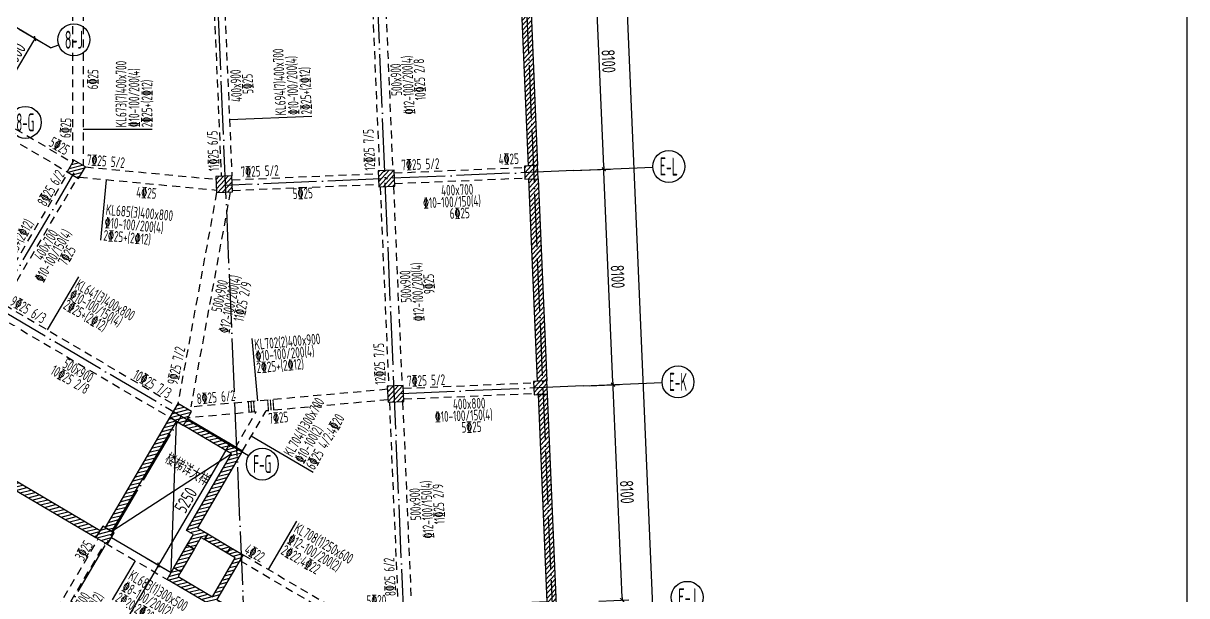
# Model space of a CAD drawing. Header units: millimetres. Extents: x 64473 to 386235, y 427387 to 703525.
# Drawn here: x 342496 to 386235, y 583845 to 605351 of the extents above; entities that cross this region are included whole.
import ezdxf
from ezdxf.enums import TextEntityAlignment as Align

# ---------------------------------------------------------------- set-up
doc = ezdxf.new("R2010")
doc.units = ezdxf.units.MM
doc.header["$LTSCALE"] = 100
doc.header["$PDMODE"] = 35
doc.header["$PDSIZE"] = 200
doc.linetypes.add('3', pattern=[5, 3, -2])
doc.linetypes.add('DOTE', pattern=[2.42, 2, -0.2, 0.02, -0.2])
for name, color, linetype in [('B-TEXT', 7, 'Continuous'), ('B-开洞', 7, 'Continuous'), ('COLU', 7, 'Continuous'), ('h斜线-墙', 7, 'Continuous'), ('h斜线-柱', 7, 'Continuous'), ('L-AXIS', 3, 'Continuous'), ('L-dote', 253, 'DOTE'), ('L-箍筋', 1, 'Continuous'), ('Q-门框', 6, 'Continuous'), ('WALL', 3, 'Continuous'), ('垂直标注', 31, 'Continuous'), ('垂直钢筋', 27, 'Continuous'), ('梁', 4, 'Continuous'), ('梁虚线', 4, '3'), ('水平标注', 2, 'Continuous'), ('水平钢筋', 30, 'Continuous')]:
    doc.layers.add(name, color=color, linetype=linetype)
doc.styles.add('_TCH_AXIS', font='tssdeng.shx', dxfattribs={"width": 0.7, "bigfont": 'tssdchn.shx'})
doc.styles.add('COMPLEX', font='tssdeng.shx', dxfattribs={"width": 0.7, "bigfont": 'tssdchn.shx'})
doc.styles.get("Standard").update_dxf_attribs({"font": 'tssdeng.shx', "width": 0.7, "bigfont": 'tssdchn.shx'})
doc.styles.add('TSSD_Dimension', font='Tssdeng.shx', dxfattribs={"width": 0.7, "bigfont": 'tssdchn.shx'})
doc.dimstyles.new('TSSD_100_100$0', dxfattribs={"dimtxt": 300, "dimasz": 100, "dimexe": 250, "dimexo": 250, "dimgap": 100, "dimtad": 1, "dimdec": 0, "dimzin": 0, "dimdsep": 46, "dimtxsty": 'TSSD_Dimension', "dimblk": '_tsdbk', "dimblk1": '_tsdbk', "dimblk2": '_tsdbk', "dimsah": 1, "dimcen": 0, "dimclrt": 7, "dimadec": 0, "dimazin": 0, "dimtfac": 1, "dimtdec": 0, "dimtix": 1, "dimtmove": 2, "dimatfit": 3, "dimldrblk": '_tsdbk', "dimfxl": 1, "dimtolj": 1, "dimtzin": 0, "dimarcsym": 0})
pattern_1 = [(47.443985, (-467527.32, -323147.44), (-93.550296, 85.891456), [])]
pattern_2 = [(14.545372, (-467527.32, -323147.44), (-31.895617, 122.929531), [])]
pattern_3 = [(47.443985, (8572.51, -7581.39), (-93.550296, 85.891456), [])]
pattern_4 = [(14.545372, (8572.51, -7581.39), (-31.895617, 122.929531), [])]

# ---------------------------------------------------------------- blocks, each defined once
blk = doc.blocks.new('_tsdbk')
blk.add_line((-1, 0), (0, 0))
at = {"const_width": 0.5}
blk.add_lwpolyline([(-0.7, -0.7), (0.7, 0.7)], dxfattribs=at)
blk = doc.blocks.new('*D387')
at = {"layer": 'Defpoints', "color": 0}
for p in [(362000, 627792), (364263, 627889), (366434, 523887)]:
    blk.add_point(p, dxfattribs=at)
at = {"layer": 'L-AXIS', "color": 0, "lineweight": -2}
for p, q in [((362249, 627803), (364513, 627899)), ((368694, 524083), (364267, 627789)), ((366684, 523897), (368948, 523994))]:
    blk.add_line(p, q, dxfattribs=at)
at = {"layer": 'L-AXIS', "color": 0, "lineweight": -2, "xscale": 100, "yscale": 100, "zscale": 100}
for p, rotation in [((364263, 627889), 92.44398534789069), ((368698, 523983), 272.4439853478907)]:
    blk.add_blockref('_tsdbk', p, dxfattribs=dict(at, rotation=rotation))
at = {"layer": 'L-AXIS', "color": 7, "insert": (366099, 576677), "char_height": 500, "attachment_point": 5, "rotation": 272.444, "style": 'TSSD_Dimension'}
blk.add_mtext('\\A1;104000', dxfattribs=at)
blk = doc.blocks.new('_AXISO')
blk.add_circle((0, 0), 0.5)
at = {"layer": 'B-TEXT', "style": 'COMPLEX', "width": 1.450893}
blk.add_attdef('A', text='', height=0.56, dxfattribs=at).set_placement((0.249375, -0.28), (0.749375, -0.28), align=Align.FIT)
blk = doc.blocks.new('*D653')
at = {"layer": 'Defpoints', "color": 0}
for p in [(349573, 589914), (346912, 585388), (347578, 584997)]:
    blk.add_point(p, dxfattribs=at)
at = {"layer": 'L-AXIS', "color": 0, "lineweight": -2}
for p, q in [((349789, 589787), (350454, 589396)), ((350188, 589436), (347629, 585083)), ((347128, 585261), (347793, 584870))]:
    blk.add_line(p, q, dxfattribs=at)
at = {"layer": 'L-AXIS', "color": 0, "lineweight": -2, "xscale": 100, "yscale": 100, "zscale": 100}
for p, rotation in [((350239, 589522), 59.54537173674475), ((347578, 584997), 239.5453717367448)]:
    blk.add_blockref('_tsdbk', p, dxfattribs=dict(at, rotation=rotation))
at = {"layer": 'L-AXIS', "color": 7, "insert": (348607, 587437), "char_height": 500, "attachment_point": 5, "rotation": 59.5454, "style": 'TSSD_Dimension'}
blk.add_mtext('\\A1;5250', dxfattribs=at)
blk = doc.blocks.new('*D654')
at = {"layer": 'Defpoints', "color": 0}
for p in [(346912, 585388), (344074, 580561), (344739, 580169)]:
    blk.add_point(p, dxfattribs=at)
at = {"layer": 'L-AXIS', "color": 0, "lineweight": -2}
for p, q in [((347128, 585261), (347793, 584870)), ((347527, 584910), (344790, 580255)), ((344289, 580434), (344955, 580043))]:
    blk.add_line(p, q, dxfattribs=at)
at = {"layer": 'L-AXIS', "color": 0, "lineweight": -2, "xscale": 100, "yscale": 100, "zscale": 100}
for p, rotation in [((347578, 584997), 59.54537173674475), ((344739, 580169), 239.5453717367448)]:
    blk.add_blockref('_tsdbk', p, dxfattribs=dict(at, rotation=rotation))
at = {"layer": 'L-AXIS', "color": 7, "insert": (345857, 582760), "char_height": 500, "attachment_point": 5, "rotation": 59.5454, "style": 'TSSD_Dimension'}
blk.add_mtext('\\A1;5600', dxfattribs=at)
blk = doc.blocks.new('*D660')
at = {"layer": 'Defpoints', "color": 0}
for p in [(342132, 605251), (342939, 604777), (341220, 603700)]:
    blk.add_point(p, dxfattribs=at)
at = {"layer": 'L-AXIS', "color": 0, "lineweight": -2}
for p, q in [((342348, 605124), (343155, 604650)), ((342077, 603311), (342888, 604691)), ((341436, 603573), (342242, 603099))]:
    blk.add_line(p, q, dxfattribs=at)
at = {"layer": 'L-AXIS', "color": 0, "lineweight": -2, "xscale": 100, "yscale": 100, "zscale": 100}
for p, rotation in [((342939, 604777), 59.54537173674475), ((342027, 603225), 239.5453717367448)]:
    blk.add_blockref('_tsdbk', p, dxfattribs=dict(at, rotation=rotation))
at = {"layer": 'L-AXIS', "color": 7, "insert": (342181, 604179), "char_height": 500, "attachment_point": 5, "rotation": 59.5454, "style": 'TSSD_Dimension'}
blk.add_mtext('\\A1;1800', dxfattribs=at)
blk = doc.blocks.new('*D661')
at = {"layer": 'Defpoints', "color": 0}
for p in [(363194, 599818), (364321, 599866), (363539, 591725)]:
    blk.add_point(p, dxfattribs=at)
at = {"layer": 'L-AXIS', "color": 0, "lineweight": -2}
for p, q in [((363443, 599828), (364571, 599876)), ((364663, 591873), (364326, 599766)), ((363789, 591736), (364917, 591784))]:
    blk.add_line(p, q, dxfattribs=at)
at = {"layer": 'L-AXIS', "color": 0, "lineweight": -2, "xscale": 100, "yscale": 100, "zscale": 100}
for p, rotation in [((364321, 599866), 92.44398534789069), ((364667, 591773), 272.4439853478907)]:
    blk.add_blockref('_tsdbk', p, dxfattribs=dict(at, rotation=rotation))
at = {"layer": 'L-AXIS', "color": 7, "insert": (364844, 595834), "char_height": 500, "attachment_point": 5, "rotation": 272.444, "style": 'TSSD_Dimension'}
blk.add_mtext('\\A1;8100', dxfattribs=at)
blk = doc.blocks.new('*D662')
at = {"layer": 'Defpoints', "color": 0}
for p in [(363539, 591725), (364667, 591773), (363884, 583632)]:
    blk.add_point(p, dxfattribs=at)
at = {"layer": 'L-AXIS', "color": 0, "lineweight": -2}
for p, q in [((363789, 591736), (364917, 591784)), ((365008, 583780), (364671, 591673)), ((364134, 583643), (365262, 583691))]:
    blk.add_line(p, q, dxfattribs=at)
at = {"layer": 'L-AXIS', "color": 0, "lineweight": -2, "xscale": 100, "yscale": 100, "zscale": 100}
for p, rotation in [((364667, 591773), 92.44398534789069), ((365012, 583680), 272.4439853478907)]:
    blk.add_blockref('_tsdbk', p, dxfattribs=dict(at, rotation=rotation))
at = {"layer": 'L-AXIS', "color": 7, "insert": (365189, 587742), "char_height": 500, "attachment_point": 5, "rotation": 272.444, "style": 'TSSD_Dimension'}
blk.add_mtext('\\A1;8100', dxfattribs=at)
blk = doc.blocks.new('*D663')
at = {"layer": 'Defpoints', "color": 0}
for p in [(362848, 607910), (363976, 607958), (363194, 599818)]:
    blk.add_point(p, dxfattribs=at)
at = {"layer": 'L-AXIS', "color": 0, "lineweight": -2}
for p, q in [((363098, 607921), (364226, 607969)), ((364317, 599966), (363980, 607858)), ((363443, 599828), (364571, 599876))]:
    blk.add_line(p, q, dxfattribs=at)
at = {"layer": 'L-AXIS', "color": 0, "lineweight": -2, "xscale": 100, "yscale": 100, "zscale": 100}
for p, rotation in [((363976, 607958), 92.44398534789069), ((364321, 599866), 272.4439853478907)]:
    blk.add_blockref('_tsdbk', p, dxfattribs=dict(at, rotation=rotation))
at = {"layer": 'L-AXIS', "color": 7, "insert": (364498, 603927), "char_height": 500, "attachment_point": 5, "rotation": 272.444, "style": 'TSSD_Dimension'}
blk.add_mtext('\\A1;8100', dxfattribs=at)

msp = doc.modelspace()

# ---------------------------------------------------------------- hatches: boundary and pattern name
at = {"layer": 'h斜线-墙'}
h = msp.add_hatch(dxfattribs=at)
h.set_pattern_fill('ANSI31', color=256, scale=40, angle=2.44399, style=0)
h.set_pattern_definition(pattern_3)
h.paths.add_polyline_path([(361160.3, 607588), (361510, 607602.9), (361834.1, 600009.8), (361484.4, 599994.9)])
h = msp.add_hatch(dxfattribs=at)
h.set_pattern_fill('ANSI31', color=256, scale=40, angle=2.44399, style=0)
h.set_pattern_definition(pattern_3)
h.paths.add_polyline_path([(361505.8, 599495.3), (361855.4, 599510.3), (362179.5, 591917.2), (361829.8, 591902.2)])
h = msp.add_hatch(dxfattribs=at)
h.set_pattern_fill('ANSI31', color=256, scale=40, angle=2.44399, style=0)
h.set_pattern_definition(pattern_3)
h.paths.add_polyline_path([(362200.8, 591417.6), (361851.2, 591402.7), (362183.8, 583609.8), (357138.4, 583394.5), (357151.2, 583094.7), (362196.6, 583310.1), (362516.4, 575816.9), (362866.1, 575831.8)])
h = msp.add_hatch(dxfattribs=at)
h.set_pattern_fill('ANSI31', color=256, scale=40, angle=-30.45463, style=0)
h.set_pattern_definition(pattern_4)
h.paths.add_polyline_path([(345828.8, 586257.1), (348261.7, 590394.9), (348003.1, 590546.9), (345570.1, 586409.2)])
h = msp.add_hatch(dxfattribs=at)
h.set_pattern_fill('ANSI31', color=256, scale=40, angle=-30.45463, style=0)
h.set_pattern_definition(pattern_4)
h.paths.add_polyline_path([(348891.2, 586138.5), (348632.6, 586290.6), (350330.5, 589178.4), (348520.3, 590242.8), (348672.3, 590501.4), (350741.2, 589285), (349043.2, 586397.2), (349431.1, 586169.1), (349304.4, 585953.6), (349175.1, 586029.6), (348921.7, 585598.6), (348663.1, 585750.6)])
h = msp.add_hatch(dxfattribs=at)
h.set_pattern_fill('ANSI31', color=256, scale=40, angle=-30.45463, style=0)
h.set_pattern_definition(pattern_4)
h.paths.add_polyline_path([(338851.5, 589779.6), (345230.5, 586028.8), (345382.6, 586287.4), (339003.5, 590038.2)])
h = msp.add_hatch(dxfattribs=at)
h.set_pattern_fill('ANSI31', color=256, scale=40, angle=-30.45463, style=0)
h.set_pattern_definition(pattern_4)
h.paths.add_polyline_path([(349431.1, 586169.1), (350293.2, 585662.2), (350166.5, 585446.7), (349304.4, 585953.6)])
h = msp.add_hatch(dxfattribs=at)
h.set_pattern_fill('ANSI31', color=256, scale=40, angle=-30.45463, style=0)
h.set_pattern_definition(pattern_4)
h.paths.add_polyline_path([(349606.5, 583803.9), (350468.2, 585269.3), (350166.5, 585446.7), (350293.2, 585662.2), (350767.3, 585383.4), (349778.9, 583702.5), (350538.3, 583256), (350553.5, 582899), (347902.8, 584457.6), (348156.2, 584888.6), (348414.8, 584736.5), (348313.5, 584564.1)])
h = msp.add_hatch(dxfattribs=at)
h.set_pattern_fill('ANSI31', color=256, scale=40, angle=-30.45463, style=0)
h.set_pattern_definition(pattern_4)
h.paths.add_polyline_path([(348663.1, 585750.6), (348921.7, 585598.6), (348414.8, 584736.5), (348156.2, 584888.6)])
at = {"layer": 'h斜线-柱'}
h = msp.add_hatch(dxfattribs=at)
h.set_pattern_fill('ANSI31', color=256, scale=40, angle=-30.45463, style=0)
h.set_pattern_definition([(14.545372, (-467451.29, -323018.13), (-31.895617, 122.929531), [])])
h.paths.add_polyline_path([(344147.9, 599773.9), (344579, 599520.5), (344832.4, 599951.5), (344401.4, 600205)])
h = msp.add_hatch(dxfattribs=at)
h.set_pattern_fill('ANSI31', color=256, scale=40, angle=2.44399, style=0)
h.set_pattern_definition([(47.443985, (-467872.72, -315054.81), (-93.550296, 85.891456), [])])
h.paths.add_polyline_path([(355863, 599204.4), (356462.5, 599230), (356436.9, 599829.5), (355837.4, 599803.9)])
h = msp.add_hatch(dxfattribs=at)
h.set_pattern_fill('ANSI31', color=256, scale=40, angle=2.44399, style=0)
h.set_pattern_definition(pattern_1)
h.paths.add_polyline_path([(361355.9, 599488.9), (361855.4, 599510.3), (361834.1, 600009.8), (361334.6, 599988.5)])
h = msp.add_hatch(dxfattribs=at)
h.set_pattern_fill('ANSI31', color=256, scale=40, angle=2.44399, style=0)
h.set_pattern_definition(pattern_1)
h.paths.add_polyline_path([(349766.4, 598994.3), (350365.9, 599019.9), (350340.3, 599619.3), (349740.9, 599593.7)])
h = msp.add_hatch(dxfattribs=at)
h.set_pattern_fill('ANSI31', color=256, scale=40, angle=2.44399, style=0)
h.set_pattern_definition(pattern_1)
h.paths.add_polyline_path([(361701.3, 591396.3), (362200.8, 591417.6), (362179.5, 591917.2), (361680, 591895.8)])
h = msp.add_hatch(dxfattribs=at)
h.set_pattern_fill('ANSI31', color=256, scale=40, angle=2.44399, style=0)
h.set_pattern_definition(pattern_1)
h.paths.add_polyline_path([(356208.4, 591111.8), (356807.9, 591137.4), (356782.3, 591736.9), (356182.8, 591711.3)])
h = msp.add_hatch(dxfattribs=at)
h.set_pattern_fill('ANSI31', color=256, scale=40, angle=-30.45463, style=0)
h.set_pattern_definition(pattern_2)
h.paths.add_polyline_path([(348003.1, 590546.9), (348520.3, 590242.8), (348824.4, 590760), (348307.2, 591064.1)])
h = msp.add_hatch(dxfattribs=at)
h.set_pattern_fill('ANSI31', color=256, scale=40, angle=-30.45463, style=0)
h.set_pattern_definition(pattern_2)
h.paths.add_polyline_path([(345230.5, 586028.8), (345661.5, 585775.4), (345915, 586206.4), (345483.9, 586459.9)])

# ---------------------------------------------------------------- linework, layer by layer
at = {"layer": 'B-开洞'}
for p, q in [((348054.9, 584716.2), (348261.7, 590394.9)), ((350330.5, 589178.4), (345828.8, 586257.1))]:
    msp.add_line(p, q, dxfattribs=at)
at = {"layer": 'COLU'}
for points in [[(344147.9, 599773.9), (344579, 599520.5), (344832.4, 599951.5), (344401.4, 600205)], [(355863, 599204.4), (356462.5, 599230), (356436.9, 599829.5), (355837.4, 599803.9)], [(361355.9, 599488.9), (361855.4, 599510.3), (361834.1, 600009.8), (361334.6, 599988.5)], [(349766.4, 598994.3), (350365.9, 599019.9), (350340.3, 599619.3), (349740.9, 599593.7)], [(361701.3, 591396.3), (362200.8, 591417.6), (362179.5, 591917.2), (361680, 591895.8)], [(356208.4, 591111.8), (356807.9, 591137.4), (356782.3, 591736.9), (356182.8, 591711.3)], [(348003.1, 590546.9), (348520.3, 590242.8), (348824.4, 590760), (348307.2, 591064.1)], [(345230.5, 586028.8), (345661.5, 585775.4), (345915, 586206.4), (345483.9, 586459.9)]]:
    msp.add_lwpolyline(points, close=True, dxfattribs=at)
at = {"layer": 'L-AXIS'}
for p, q in [((343525.6, 604432), (342132.4, 605251.2)), ((343525.6, 604432), (343830.2, 604536.6)), ((363193.5, 599817.6), (366166.3, 599944.5)), ((363539, 591725), (366511.7, 591851.8)), ((350966.4, 589094.5), (349573.2, 589913.7))]:
    msp.add_line(p, q, dxfattribs=at)
msp.add_lwpolyline([(156734.8, 703525.4), (386234.8, 703525.4), (386234.8, 467498.7), (156734.8, 467498.7)], close=True, dxfattribs=at)
at = {"layer": 'L-dote', "ltscale": 10}
for p, q in [((365014.1, 521988.1), (360190.8, 634994.7)), ((353325.8, 523809), (348744, 631156.5)), ((359391.3, 522402.2), (354785.6, 630310.2)), ((324089.2, 565166), (344414.1, 599733.4)), ((363193.5, 599817.6), (350105.5, 599259)), ((349573.2, 589913.7), (336276.8, 597731.7)), ((363539, 591725), (356445.4, 591422.2)), ((331071.7, 561060.5), (348431.5, 590585))]:
    msp.add_line(p, q, dxfattribs=at)
at = {"layer": 'L-箍筋', "const_width": 44.9}
for points in [[(350956.4, 591132.8), (350986.1, 590730.7)], [(351056.1, 591140.2), (351085.7, 590739.7)], [(351155.8, 591147.6), (351185.4, 590748.6)], [(351684.7, 591198.3), (351714.4, 590796.2)], [(351784.4, 591205.6), (351814.1, 590805.1)], [(351884.2, 591213), (351913.7, 590814.1)]]:
    msp.add_lwpolyline(points, dxfattribs=at)
at = {"layer": 'Q-门框'}
for points in [[(349431.1, 586169.1), (350293.2, 585662.2), (350166.5, 585446.7), (349304.4, 585953.6)], [(348663.1, 585750.6), (348921.7, 585598.6), (348414.8, 584736.5), (348156.2, 584888.6)]]:
    msp.add_lwpolyline(points, close=True, dxfattribs=at)
at = {"layer": 'WALL'}
for points in [[(361160.3, 607588), (361510, 607602.9), (361834.1, 600009.8), (361484.4, 599994.9)], [(361505.8, 599495.3), (361855.4, 599510.3), (362179.5, 591917.2), (361829.8, 591902.2)], [(362200.8, 591417.6), (361851.2, 591402.7), (362183.8, 583609.8), (357138.4, 583394.5), (357151.2, 583094.7), (362196.6, 583310.1), (362516.4, 575816.9), (362866.1, 575831.8)], [(345828.8, 586257.1), (348261.7, 590394.9), (348003.1, 590546.9), (345570.1, 586409.2)], [(348891.2, 586138.5), (348632.6, 586290.6), (350330.5, 589178.4), (348520.3, 590242.8), (348672.3, 590501.4), (350741.2, 589285), (349043.2, 586397.2), (349431.1, 586169.1), (349304.4, 585953.6), (349175.1, 586029.6), (348921.7, 585598.6), (348663.1, 585750.6)], [(338851.5, 589779.6), (345230.5, 586028.8), (345382.6, 586287.4), (339003.5, 590038.2)]]:
    msp.add_lwpolyline(points, close=True, dxfattribs=at)
msp.add_lwpolyline([(349606.5, 583803.9), (350468.2, 585269.3), (350166.5, 585446.7), (350293.2, 585662.2), (350767.3, 585383.4), (349778.9, 583702.5), (350538.3, 583256), (350553.5, 582899), (347902.8, 584457.6), (348156.2, 584888.6), (348414.8, 584736.5), (348313.5, 584564.1), (349606.5, 583803.9)], dxfattribs=at)
at = {"layer": '垂直标注'}
for p, q in [((353349.2, 601854.4), (350250.6, 601722.2)), ((347344, 601362.3), (344746.5, 601362.3)), ((353392.4, 588472.7), (351067.4, 589839.8))]:
    msp.add_line(p, q, dxfattribs=at)
at = {"layer": '梁'}
msp.add_line((345813.6, 586034), (348054.9, 584716.2), dxfattribs=at)
at = {"layer": '梁虚线'}
for p, q in [((355567.5, 607300.7), (355887.3, 599807.6)), ((356067.2, 607318.2), (356387, 599825)), ((344346.5, 606244.7), (344346.5, 600121.2)), ((344746.5, 606244.7), (344746.5, 600002)), ((349657.4, 606240.3), (349940.7, 599602.3)), ((350057, 606256), (350340.3, 599619.3)), ((339607.5, 602907.7), (344346.5, 600121.2)), ((339363.7, 602587), (344148.6, 599773.5)), ((341402.5, 595006.1), (344190.2, 599747.2)), ((344832.4, 599951.5), (349745.3, 599489.7)), ((350346.7, 599469.5), (355843.2, 599704.1)), ((356442.7, 599729.6), (361338.2, 599938.6)), ((341749, 594806.1), (344535.9, 599545.9)), ((344608.5, 599570.8), (349762.4, 599086.3)), ((350363.8, 599069.8), (355857.2, 599304.3)), ((356412.6, 599225.6), (356732.5, 591732.4)), ((356456.7, 599329.9), (361352.2, 599538.8)), ((349766.4, 598994.3), (348307.2, 591064.1)), ((350278.9, 599016.2), (348791.8, 590935)), ((355912.9, 599208.1), (356232.7, 591715)), ((341789.5, 594780.4), (348256.5, 590977.9)), ((341539.5, 594347.3), (348003, 590546.9)), ((356788.1, 591637), (361683.6, 591846)), ((356189, 591599.9), (348791.7, 590935.1)), ((356802.1, 591237.2), (361697.6, 591446.2)), ((356204.7, 591199.7), (351625, 590788.1)), ((356258.4, 591113.9), (356576.1, 583670.7)), ((356758, 591132.9), (357075.7, 583689.7)), ((351257.6, 590755.1), (348685.6, 590523.9)), ((350457.2, 589393.9), (351257.6, 590755.1)), ((350741.2, 589285), (351625, 590788.1)), ((342756, 581623), (345316.6, 585978)), ((343015.8, 581473), (345576.4, 585828)), ((345575.3, 585826.1), (347902.8, 584457.6)), ((350767.3, 585383.4), (354352.3, 583275.5)), ((350640.6, 585167.9), (353892.4, 583255.9))]:
    msp.add_line(p, q, dxfattribs=at)
at = {"layer": '水平标注'}
for p, q in [((345415.4, 597197), (345628.8, 599474.9)), ((343407.7, 593828.9), (344580.1, 595819.3)), ((351311.9, 591161.6), (351102.5, 593512.3)), ((352773.5, 586646.6), (351706.2, 584831.4)), ((345853.4, 583688.1), (346716.1, 585155.3))]:
    msp.add_line(p, q, dxfattribs=at)

# ---------------------------------------------------------------- block references
at = {"layer": 'L-AXIS'}
ref = msp.add_blockref('_AXISO', (344397.7, 604731.3), dxfattribs=dict(at, xscale=1200.000000000114, yscale=1200, zscale=1200, rotation=359.9996457873818))
ref.add_attrib('A', '8-J', dxfattribs={"color": 7, "height": 678.82, "rotation": 359.99965, "style": '_TCH_AXIS', "width": 0.368421}).set_placement((344058.2, 604391.9), (344737.1, 604391.9), align=Align.FIT)
ref = msp.add_blockref('_AXISO', (342573, 601628), dxfattribs=dict(at, xscale=1200.000000000114, yscale=1200, zscale=1200, rotation=359.9996457873818))
ref.add_attrib('A', '8-G', dxfattribs={"color": 7, "height": 678.82, "rotation": 359.99965, "style": '_TCH_AXIS', "width": 0.328125}).set_placement((342233.6, 601288.6), (342912.4, 601288.6), align=Align.FIT)
ref = msp.add_blockref('_AXISO', (366765.7, 599970.1), dxfattribs=dict(at, xscale=1199.999999999997, yscale=1200, zscale=1200, rotation=359.999645787379))
ref.add_attrib('A', 'E-L', dxfattribs={"color": 7, "height": 678.82, "rotation": 359.99965, "style": '_TCH_AXIS', "width": 0.33871}).set_placement((366426.3, 599630.7), (367105.1, 599630.7), align=Align.FIT)
ref = msp.add_blockref('_AXISO', (367111.1, 591877.4), dxfattribs=dict(at, xscale=1199.999999999997, yscale=1200, zscale=1200, rotation=359.999645787379))
ref.add_attrib('A', 'E-K', dxfattribs={"color": 7, "height": 678.82, "rotation": 359.99965, "style": '_TCH_AXIS', "width": 0.318182}).set_placement((366771.7, 591538), (367450.5, 591538), align=Align.FIT)
ref = msp.add_blockref('_AXISO', (351483.6, 588790.4), dxfattribs=dict(at, xscale=1199.999999999997, yscale=1200, zscale=1200, rotation=359.999645787379))
ref.add_attrib('A', 'F-G', dxfattribs={"color": 7, "height": 678.82, "rotation": 359.99965, "style": '_TCH_AXIS', "width": 0.328125}).set_placement((351144.2, 588451), (351823, 588451), align=Align.FIT)
ref = msp.add_blockref('_AXISO', (367456.5, 583784.8), dxfattribs=dict(at, xscale=1199.999999999997, yscale=1200, zscale=1200, rotation=359.999645787379))
ref.add_attrib('A', 'E-J', dxfattribs={"color": 7, "height": 678.82, "rotation": 359.99965, "style": '_TCH_AXIS', "width": 0.362069}).set_placement((367117.1, 583445.4), (367795.9, 583445.4), align=Align.FIT)

# ---------------------------------------------------------------- texts
at = {"layer": 'B-开洞', "width": 0.7}
msp.add_text('楼梯详大样', height=450, rotation=329.54537, dxfattribs=at).set_placement((347772.6, 588859.8, 0))
at = {"layer": '垂直标注', "width": 0.65}
for s, height, rotation, p in [('KL694(7)400x700', 403, 92.44377, (352379.5, 601893.7)), ('%%13210-100/200(4)', 402, 92.44377, (352862.6, 601914.3)), ('KL673(7)400x700', 403, 90, (346376.8, 601442.9)), ('%%13210-100/200(4)', 402, 90, (346860.4, 601442.9)), ('2%%13325+(2%%13212)', 401, 92.44377, (353345.8, 601934.9)), ('2%%13325+(2%%13212)', 401, 90, (347344, 601442.9)), ('KL704(1)300x700', 403, 59.54495, (352603.5, 589029.7)), ('6%%13325 4/2;4%%13320', 401, 59.54495, (353433.1, 588541.9)), ('%%13210-100(2)', 402, 59.54495, (353018.3, 588785.8))]:
    msp.add_text(s, height=height, rotation=rotation, dxfattribs=at).set_placement(p)
at = {"layer": '垂直钢筋', "color": 0, "width": 0.65}
for s, rotation, p in [('%%13212-100/200(4)', 92.44414, (357211.9, 601933.3)), ('6%%13325', 88.45494, (345304.3, 602865.3)), ('400x900', 92.44397, (350720.9, 602402.6)), ('500x900', 92.44414, (356741.5, 602635.1)), ('10%%13325 2/8', 92.44414, (357629.5, 602468.3)), ('5%%13325', 92.44397, (351148.3, 602706.8)), ('6%%13325', 88.45494, (344282, 601038)), ('11%%13325 6/5', 92.44397, (349861.5, 599804.3)), ('12%%13325 7/5', 92.44414, (355728.4, 599830)), ('8%%13325 6/2', 59.5453, (343342.4, 598437.1)), ('2%%13325+(2%%13212)', 59.5453, (342013.3, 596299.3)), ('400x700', 59.5453, (343216.9, 596407.6)), ('%%13210-100/150(4)', 59.5453, (343241.5, 595581.5)), ('7%%13325', 59.5453, (344120.5, 596208.2)), ('%%13212-100/200(4)', 92.44402, (357566.3, 594162.6)), ('%%13212-100/200(4)', 77.845, (350227.9, 593675.4)), ('500x900', 92.44402, (357095.9, 594864.3)), ('9%%13325', 92.44402, (357962.9, 595187.7)), ('500x900', 77.845, (349949.6, 594473)), ('11%%13325 2/9', 77.845, (350772.5, 594114.2)), ('9%%13325 7/2', 77.845, (348292.5, 591746.6)), ('12%%13325 7/5', 92.44402, (356121, 591785)), ('500x900', 92.44399, (357457.7, 586683)), ('%%13212-100/150(4)', 92.44399, (357927.2, 586002.8)), ('11%%13325 2/9', 92.44399, (358344.5, 586543.2)), ('3%%13325', 59.54555, (344761.3, 585118.2)), ('8%%13325 6/2', 92.44399, (356500.4, 583838.3)), ('300x700', 59.54555, (344432.3, 582791.6)), ('%%1328-100/200(2)', 59.54555, (344489.7, 582021.1))]:
    msp.add_text(s, height=400, rotation=rotation, dxfattribs=at).set_placement(p)
at = {"layer": '水平标注', "width": 0.65}
for s, height, rotation, p in [('KL685(3)400x800', 403, 354.64702, (345585.9, 598152.4)), ('%%13210-100/200(4)', 402, 354.64702, (345540.7, 597670.9)), ('2%%13325+(2%%13212)', 401, 354.64702, (345495.6, 597189.4)), ('KL641(3)400x800', 403, 329.54538, (344409.1, 595409.4)), ('%%13210-100/150(4)', 402, 329.54538, (344186.4, 595029.9)), ('2%%13325+(2%%13212)', 401, 329.54538, (343963.7, 594650.4)), ('KL702(2)400x900', 403, 5.13596, (351202, 593079.5)), ('%%13210-100/200(4)', 402, 5.13596, (351241.7, 592641.3)), ('2%%13325+(2%%13212)', 401, 5.13596, (351281.4, 592203.1)), ('KL708(1)250x600', 403, 329.54529, (352639, 586259.4)), ('%%13212-100/200(2)', 402, 329.54529, (352394.5, 585843.5)), ('2%%13222;4%%13322', 401, 329.54529, (352150, 585427.7)), ('KL683(1)300x500', 403, 329.54532, (346413.2, 584481)), ('%%1328-100/200(2)', 402, 329.54532, (346168, 584064.1)), ('2%%13320;2%%13320', 401, 329.54532, (345922.9, 583647.3))]:
    msp.add_text(s, height=height, rotation=rotation, dxfattribs=at).set_placement(p)
at = {"layer": '水平钢筋', "color": 0, "width": 0.65}
for s, rotation, p in [('5%%13325', 329.54528, (343424.5, 600759.8)), ('7%%13325 5/2', 355.23449, (344870.4, 600028.3)), ('7%%13325 5/2', 2.44397, (356720.3, 599824.3)), ('4%%13325', 2.44397, (360376.2, 600035.8)), ('7%%13325 5/2', 2.44404, (350675.8, 599566.3)), ('400x700', 2.44397, (358214.2, 598867.1)), ('4%%13325', 355.23449, (346731.2, 598812.6)), ('5%%13325', 2.44404, (352636.5, 598744.6)), ('%%13210-100/150(4)', 2.44397, (357534, 598397.6)), ('6%%13325', 2.44397, (358537.6, 598000.1)), ('9%%13325 6/3', 329.54538, (341960.3, 594786)), ('500x900', 329.54528, (343938.6, 592441.8)), ('10%%13325 2/8', 329.54538, (343484.4, 592188.1)), ('10%%13325 7/3', 329.54538, (346581.9, 592022)), ('7%%13325 5/2', 2.44396, (356934.2, 591705.4)), ('8%%13325 6/2', 5.13633, (349034.7, 591040)), ('400x800', 2.44396, (358657.2, 590833.7)), ('7%%13325', 5.136, (351733.1, 590301.8)), ('%%13210-100/150(4)', 2.44396, (357976.9, 590364.3)), ('5%%13325', 2.44396, (358980.5, 589966.7)), ('4%%13322', 329.54529, (350770, 585462.3)), ('5%%13320', 2.44394, (355410.9, 583454))]:
    msp.add_text(s, height=400, rotation=rotation, dxfattribs=at).set_placement(p)

# ---------------------------------------------------------------- dimensions: what is measured, and where the dimension line sits
at = {"layer": 'L-AXIS'}
dim = msp.add_linear_dim(base=(364263.1, 627888.7), p1=(366434.4, 523886.7), p2=(361999.6, 627792.1), angle=92.44399, dimstyle='TSSD_100_100$0', override={"dimtxt": 500}, dxfattribs=at)
dim.commit()
dim.dimension.update_dxf_attribs({"geometry": '*D387', "text_midpoint": (366098.6, 576676.7), "dimtype": 160})
for base, p1, p2, angle, picture, middle in [((363976.1, 607958.4), (363193.5, 599817.6), (362848.1, 607910.2), 92.44399, '*D663', (364498.4, 603927)), ((342939.1, 604776.9), (341220.1, 603699.6), (342132.4, 605251.2), 59.54537, '*D660', (342181.2, 604178.5)), ((364321.5, 599865.7), (363539, 591725), (363193.5, 599817.6), 92.44399, '*D661', (364843.8, 595834.3)), ((364666.9, 591773.1), (363884.4, 583632.3), (363539, 591725), 92.44399, '*D662', (365189.3, 587741.7)), ((347577.9, 584996.7), (349573.2, 589913.7), (346912.2, 585388), 59.54537, '*D653', (348606.7, 587436.9)), ((344739.5, 580169.3), (346912.2, 585388), (344073.8, 580560.7), 59.54537, '*D654', (345857, 582760.4))]:
    dim = msp.add_linear_dim(base=base, p1=p1, p2=p2, angle=angle, dimstyle='TSSD_100_100$0', override={"dimtxt": 500}, dxfattribs=at)
    dim.commit()
    dim.dimension.update_dxf_attribs({"geometry": picture, "text_midpoint": middle})

doc.saveas('drawing.dxf')
